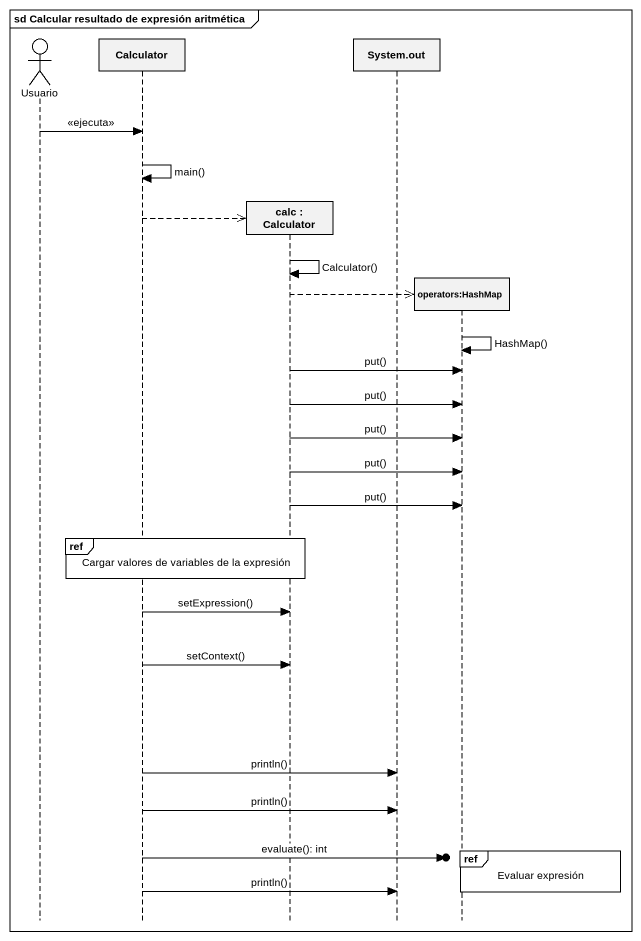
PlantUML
@startuml
mainframe sd Calcular resultado de expresión aritmética
hide footbox
actor Usuario
participant Calculator
participant "calc : Calculator" as calc
participant "System.out" as System_out
participant "operators:HashMap" as operators_HashMap

Usuario -> Calculator : <<ejecuta>>
Calculator -> Calculator : main()
Calculator -->> calc **
calc -> calc : Calculator()
calc -->> operators_HashMap **
operators_HashMap -> operators_HashMap : HashMap()
calc -> operators_HashMap : put()
calc -> operators_HashMap : put()
calc -> operators_HashMap : put()
calc -> operators_HashMap : put()
calc -> operators_HashMap : put()
ref over Calculator, calc : Cargar valores de variables de la expresión
Calculator -> calc : setExpression()
Calculator -> calc : setContext()
Calculator -> System_out : println()
Calculator -> System_out : println()
ref over operators_HashMap : Evaluar expresión
Calculator ->o] : evaluate(): int
Calculator -> System_out : println()
@enduml
